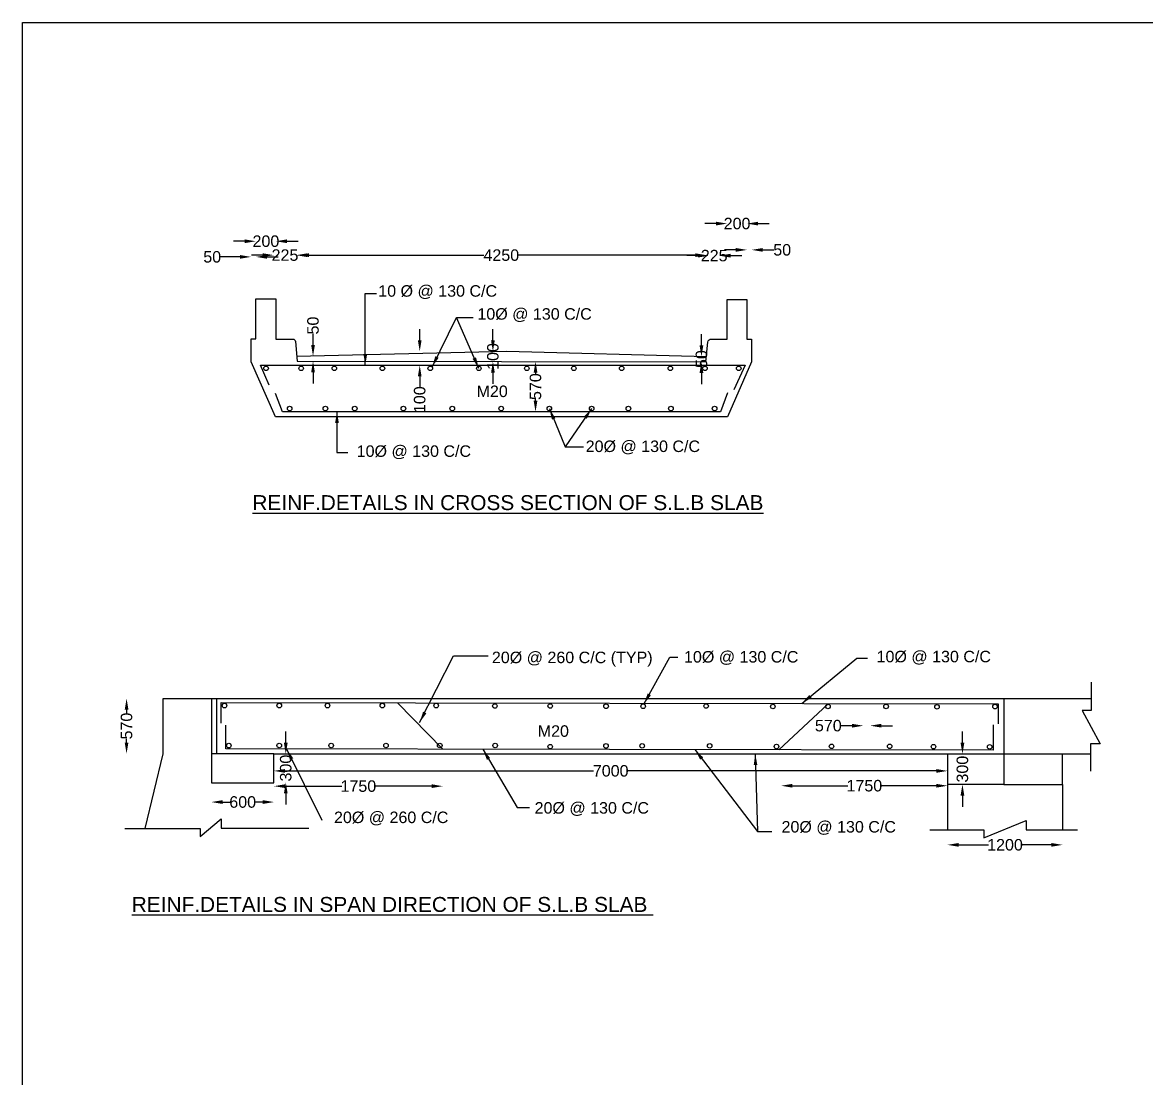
# Model space of a CAD drawing. Header units: millimetres. Extents: x 1624337 to 2150848, y 45237321 to 45570368.
# Drawn here: x 1624337 to 1800515, y 45404928 to 45570368 of the extents above; entities that cross this region are included whole.
import ezdxf

# ---------------------------------------------------------------- set-up
doc = ezdxf.new("R2010")
doc.units = ezdxf.units.MM
doc.header["$MEASUREMENT"] = 0
for name, color, linetype in [('DIMENSION', 7, 'Continuous'), ('DIMENSIONS', 7, 'Continuous'), ('DRAWING', 2, 'Continuous'), ('TEXT', 7, 'Continuous')]:
    doc.layers.add(name, color=color, linetype=linetype)
doc.styles.get("Standard").update_dxf_attribs({"font": 'arial.ttf', "height": 1800})
doc.dimstyles.get("Standard").update_dxf_attribs({"dimtxt": 1800, "dimasz": 1750, "dimexe": 0.18, "dimexo": 0.0625, "dimgap": 0.09, "dimtad": 0, "dimdec": 0, "dimzin": 0, "dimdsep": 46, "dimtxsty": 'Standard', "dimcen": 0.09, "dimse1": 1, "dimse2": 1, "dimadec": 0, "dimazin": 0, "dimtfac": 1, "dimtdec": 0, "dimtofl": 0, "dimtmove": 0, "dimatfit": 3, "dimfxl": 1, "dimtolj": 1, "dimtzin": 0, "dimarcsym": 0})

# ---------------------------------------------------------------- blocks, each defined once
blk = doc.blocks.new('*D54')
at = {"layer": 'Defpoints', "color": 0, "transparency": 16777216}
for p in [(1664056, 45536095), (1660928, 45527064), (1664056, 45527064)]:
    blk.add_point(p, dxfattribs=at)
at = {"layer": 'TEXT', "color": 0, "lineweight": -2, "transparency": 16777216}
for p, q in [((1659178, 45536095), (1657428, 45536095)), ((1665806, 45536095), (1667556, 45536095))]:
    blk.add_line(p, q, dxfattribs=at)
at = {"layer": 'TEXT', "color": 0, "transparency": 16777216}
for points in [[(1659178, 45536386), (1659178, 45535803), (1660928, 45536095)], [(1665806, 45536386), (1665806, 45535803), (1664056, 45536095)]]:
    blk.add_solid(points, dxfattribs=at)
at = {"layer": 'TEXT', "color": 0, "transparency": 16777216, "insert": (1662492, 45536095), "char_height": 1800, "attachment_point": 5}
blk.add_mtext('\\A1;200', dxfattribs=at)
blk = doc.blocks.new('*D55')
at = {"layer": 'Defpoints', "color": 0, "transparency": 16777216}
for p in [(1660928, 45533648), (1660168, 45520784), (1660928, 45520784)]:
    blk.add_point(p, dxfattribs=at)
at = {"layer": 'TEXT', "color": 0, "lineweight": -2, "transparency": 16777216}
for p, q in [((1658418, 45533648), (1655361, 45533648)), ((1662678, 45533648), (1664428, 45533648))]:
    blk.add_line(p, q, dxfattribs=at)
at = {"layer": 'TEXT', "color": 0, "transparency": 16777216}
for points in [[(1658418, 45533939), (1658418, 45533356), (1660168, 45533648)], [(1662678, 45533939), (1662678, 45533356), (1660928, 45533648)]]:
    blk.add_solid(points, dxfattribs=at)
at = {"layer": 'TEXT', "color": 0, "transparency": 16777216, "insert": (1654074, 45533648), "char_height": 1800, "attachment_point": 5}
blk.add_mtext('\\A1;50', dxfattribs=at)
blk = doc.blocks.new('*D56')
at = {"layer": 'Defpoints', "color": 0, "transparency": 16777216}
for p in [(1667243, 45533913), (1667243, 45518857), (1731525, 45518016)]:
    blk.add_point(p, dxfattribs=at)
at = {"layer": 'TEXT', "color": 0, "lineweight": -2, "transparency": 16777216}
for p, q in [((1668993, 45533913), (1696663, 45533913)), ((1729775, 45533913), (1702105, 45533913))]:
    blk.add_line(p, q, dxfattribs=at)
at = {"layer": 'TEXT', "color": 0, "transparency": 16777216}
for points in [[(1668993, 45534205), (1668993, 45533621), (1667243, 45533913)], [(1729775, 45534205), (1729775, 45533621), (1731525, 45533913)]]:
    blk.add_solid(points, dxfattribs=at)
at = {"layer": 'TEXT', "color": 0, "transparency": 16777216, "insert": (1699384, 45533913), "char_height": 1800, "attachment_point": 5}
blk.add_mtext('\\A1;4250', dxfattribs=at)
blk = doc.blocks.new('*D57')
at = {"layer": 'Defpoints', "color": 0, "transparency": 16777216}
for p in [(1733561, 45533838), (1731941, 45520641), (1733561, 45520742)]:
    blk.add_point(p, dxfattribs=at)
at = {"layer": 'TEXT', "color": 0, "lineweight": -2, "transparency": 16777216}
for p, q in [((1730191, 45533838), (1728441, 45533838)), ((1735311, 45533838), (1737061, 45533838))]:
    blk.add_line(p, q, dxfattribs=at)
at = {"layer": 'TEXT', "color": 0, "transparency": 16777216}
for points in [[(1730191, 45534130), (1730191, 45533546), (1731941, 45533838)], [(1735311, 45534130), (1735311, 45533546), (1733561, 45533838)]]:
    blk.add_solid(points, dxfattribs=at)
at = {"layer": 'TEXT', "color": 0, "transparency": 16777216, "insert": (1732751, 45533838), "char_height": 1800, "attachment_point": 5}
blk.add_mtext('\\A1;225', dxfattribs=at)
blk = doc.blocks.new('*D58')
at = {"layer": 'Defpoints', "color": 0, "transparency": 16777216}
for p in [(1737893, 45538860), (1734786, 45526992), (1737893, 45526992)]:
    blk.add_point(p, dxfattribs=at)
at = {"layer": 'TEXT', "color": 0, "lineweight": -2, "transparency": 16777216}
for p, q in [((1733036, 45538860), (1731286, 45538860)), ((1739643, 45538860), (1741393, 45538860))]:
    blk.add_line(p, q, dxfattribs=at)
at = {"layer": 'TEXT', "color": 0, "transparency": 16777216}
for points in [[(1733036, 45539152), (1733036, 45538568), (1734786, 45538860)], [(1739643, 45539152), (1739643, 45538568), (1737893, 45538860)]]:
    blk.add_solid(points, dxfattribs=at)
at = {"layer": 'TEXT', "color": 0, "transparency": 16777216, "insert": (1736340, 45538860), "char_height": 1800, "attachment_point": 5}
blk.add_mtext('\\A1;200', dxfattribs=at)
blk = doc.blocks.new('*D59')
at = {"layer": 'Defpoints', "color": 0, "transparency": 16777216}
for p in [(1738626, 45534743), (1737893, 45520769), (1738626, 45520769)]:
    blk.add_point(p, dxfattribs=at)
at = {"layer": 'TEXT', "color": 0, "lineweight": -2, "transparency": 16777216}
for p, q in [((1736143, 45534743), (1734393, 45534743)), ((1740376, 45534743), (1742126, 45534743))]:
    blk.add_line(p, q, dxfattribs=at)
at = {"layer": 'TEXT', "color": 0, "transparency": 16777216}
for points in [[(1736143, 45535034), (1736143, 45534451), (1737893, 45534743)], [(1740376, 45535034), (1740376, 45534451), (1738626, 45534743)]]:
    blk.add_solid(points, dxfattribs=at)
at = {"layer": 'TEXT', "color": 0, "transparency": 16777216, "insert": (1743412, 45534743), "char_height": 1800, "attachment_point": 5}
blk.add_mtext('\\A1;50', dxfattribs=at)
blk = doc.blocks.new('*D60')
at = {"layer": 'Defpoints', "color": 0, "transparency": 16777216}
for p in [(1668196, 45517302), (1668197, 45518100), (1669878, 45517302)]:
    blk.add_point(p, dxfattribs=at)
at = {"layer": 'TEXT', "color": 0, "lineweight": -2, "transparency": 16777216}
for p, q in [((1669878, 45519850), (1669878, 45521600)), ((1669878, 45515552), (1669878, 45513802))]:
    blk.add_line(p, q, dxfattribs=at)
at = {"layer": 'TEXT', "color": 0, "transparency": 16777216}
for points in [[(1669587, 45519850), (1670170, 45519850), (1669878, 45518100)], [(1669587, 45515552), (1670170, 45515552), (1669878, 45517302)]]:
    blk.add_solid(points, dxfattribs=at)
at = {"layer": 'TEXT', "color": 0, "transparency": 16777216, "insert": (1669878, 45522886), "char_height": 1800, "attachment_point": 5, "rotation": 90}
blk.add_mtext('\\A1;50', dxfattribs=at)
blk = doc.blocks.new('*D61')
at = {"layer": 'Defpoints', "color": 0, "transparency": 16777216}
for p in [(1699411, 45518847), (1686599, 45516673), (1699411, 45516673)]:
    blk.add_point(p, dxfattribs=at)
at = {"layer": 'TEXT', "color": 0, "lineweight": -2, "transparency": 16777216}
for p, q in [((1686599, 45520597), (1686599, 45522347)), ((1686599, 45514923), (1686599, 45513173))]:
    blk.add_line(p, q, dxfattribs=at)
at = {"layer": 'TEXT', "color": 0, "transparency": 16777216}
for points in [[(1686307, 45520597), (1686891, 45520597), (1686599, 45518847)], [(1686307, 45514923), (1686891, 45514923), (1686599, 45516673)]]:
    blk.add_solid(points, dxfattribs=at)
at = {"layer": 'TEXT', "color": 0, "transparency": 16777216, "insert": (1686599, 45511272), "char_height": 1800, "attachment_point": 5, "rotation": 90}
blk.add_mtext('\\A1;100', dxfattribs=at)
blk = doc.blocks.new('*D62')
at = {"layer": 'Defpoints', "color": 0, "transparency": 16777216}
for p in [(1706527, 45517252), (1704749, 45509384), (1705872, 45509384)]:
    blk.add_point(p, dxfattribs=at)
at = {"layer": 'TEXT', "color": 0, "lineweight": -2, "transparency": 16777216}
for p, q in [((1704749, 45515502), (1704749, 45515303)), ((1704749, 45511134), (1704749, 45511332))]:
    blk.add_line(p, q, dxfattribs=at)
at = {"layer": 'TEXT', "color": 0, "transparency": 16777216}
for points in [[(1704458, 45515502), (1705041, 45515502), (1704749, 45517252)], [(1704458, 45511134), (1705041, 45511134), (1704749, 45509384)]]:
    blk.add_solid(points, dxfattribs=at)
at = {"layer": 'TEXT', "color": 0, "transparency": 16777216, "insert": (1704749, 45513318), "char_height": 1800, "attachment_point": 5, "rotation": 90}
blk.add_mtext('\\A1;570', dxfattribs=at)
blk = doc.blocks.new('*D63')
at = {"layer": 'Defpoints', "color": 0, "transparency": 16777216}
for p in [(1730757, 45518037), (1730756, 45517220), (1730756, 45517220)]:
    blk.add_point(p, dxfattribs=at)
at = {"layer": 'TEXT', "color": 0, "lineweight": -2, "transparency": 16777216}
for p, q in [((1730756, 45519787), (1730756, 45521537)), ((1730756, 45515470), (1730756, 45513720))]:
    blk.add_line(p, q, dxfattribs=at)
at = {"layer": 'TEXT', "color": 0, "transparency": 16777216}
for points in [[(1730464, 45519787), (1731047, 45519787), (1730756, 45518037)], [(1730464, 45515470), (1731047, 45515470), (1730756, 45517220)]]:
    blk.add_solid(points, dxfattribs=at)
at = {"layer": 'TEXT', "color": 0, "transparency": 16777216, "insert": (1730756, 45517628), "char_height": 1800, "attachment_point": 5, "rotation": 90}
blk.add_mtext('\\A1;50', dxfattribs=at)
blk = doc.blocks.new('*D103')
at = {"layer": 'Defpoints', "color": 0, "transparency": 16777216}
for p in [(1646409, 45464467), (1640652, 45455815), (1646409, 45455815)]:
    blk.add_point(p, dxfattribs=at)
at = {"layer": 'TEXT', "color": 0, "lineweight": -2, "transparency": 16777216}
for p, q in [((1640652, 45462717), (1640652, 45462127)), ((1640652, 45457565), (1640652, 45458156))]:
    blk.add_line(p, q, dxfattribs=at)
at = {"layer": 'TEXT', "color": 0, "transparency": 16777216}
for points in [[(1640361, 45462717), (1640944, 45462717), (1640652, 45464467)], [(1640361, 45457565), (1640944, 45457565), (1640652, 45455815)]]:
    blk.add_solid(points, dxfattribs=at)
at = {"layer": 'TEXT', "color": 0, "transparency": 16777216, "insert": (1640652, 45460141), "char_height": 1800, "attachment_point": 5, "rotation": 90}
blk.add_mtext('\\A1;570', dxfattribs=at)
blk = doc.blocks.new('*D104')
at = {"layer": 'Defpoints', "color": 0, "transparency": 16777216}
for p in [(1653955, 45451235), (1663745, 45451235), (1663745, 45448237)]:
    blk.add_point(p, dxfattribs=at)
at = {"layer": 'TEXT', "color": 0, "lineweight": -2, "transparency": 16777216}
for p, q in [((1655705, 45448237), (1656859, 45448237)), ((1661995, 45448237), (1660840, 45448237))]:
    blk.add_line(p, q, dxfattribs=at)
at = {"layer": 'TEXT', "color": 0, "transparency": 16777216}
for points in [[(1655705, 45448528), (1655705, 45447945), (1653955, 45448237)], [(1661995, 45448528), (1661995, 45447945), (1663745, 45448237)]]:
    blk.add_solid(points, dxfattribs=at)
at = {"layer": 'TEXT', "color": 0, "transparency": 16777216, "insert": (1658850, 45448237), "char_height": 1800, "attachment_point": 5}
blk.add_mtext('\\A1;600', dxfattribs=at)
blk = doc.blocks.new('*D105')
at = {"layer": 'Defpoints', "color": 0, "transparency": 16777216}
for p in [(1665779, 45455777), (1665606, 45451334), (1665779, 45451334)]:
    blk.add_point(p, dxfattribs=at)
at = {"layer": 'TEXT', "color": 0, "lineweight": -2, "transparency": 16777216}
for p, q in [((1665606, 45457527), (1665606, 45459277)), ((1665606, 45449584), (1665606, 45447834))]:
    blk.add_line(p, q, dxfattribs=at)
at = {"layer": 'TEXT', "color": 0, "transparency": 16777216}
for points in [[(1665315, 45457527), (1665898, 45457527), (1665606, 45455777)], [(1665315, 45449584), (1665898, 45449584), (1665606, 45451334)]]:
    blk.add_solid(points, dxfattribs=at)
at = {"layer": 'TEXT', "color": 0, "transparency": 16777216, "insert": (1665606, 45453555), "char_height": 1800, "attachment_point": 5, "rotation": 90}
blk.add_mtext('\\A1;300', dxfattribs=at)
blk = doc.blocks.new('*D106')
at = {"layer": 'Defpoints', "color": 0, "transparency": 16777216}
for p in [(1663745, 45453506), (1769313, 45453506), (1769313, 45453118)]:
    blk.add_point(p, dxfattribs=at)
at = {"layer": 'TEXT', "color": 0, "lineweight": -2, "transparency": 16777216}
for p, q in [((1665495, 45453118), (1713852, 45453118)), ((1767563, 45453118), (1719206, 45453118))]:
    blk.add_line(p, q, dxfattribs=at)
at = {"layer": 'TEXT', "color": 0, "transparency": 16777216}
for points in [[(1665495, 45453409), (1665495, 45452826), (1663745, 45453118)], [(1767563, 45453409), (1767563, 45452826), (1769313, 45453118)]]:
    blk.add_solid(points, dxfattribs=at)
at = {"layer": 'TEXT', "color": 0, "transparency": 16777216, "insert": (1716529, 45453118), "char_height": 1800, "attachment_point": 5}
blk.add_mtext('\\A1;7000', dxfattribs=at)
blk = doc.blocks.new('*D107')
at = {"layer": 'Defpoints', "color": 0, "transparency": 16777216}
for p in [(1663745, 45451235), (1690221, 45451235), (1690221, 45450727)]:
    blk.add_point(p, dxfattribs=at)
at = {"layer": 'TEXT', "color": 0, "lineweight": -2, "transparency": 16777216}
for p, q in [((1665495, 45450727), (1674383, 45450727)), ((1688471, 45450727), (1679583, 45450727))]:
    blk.add_line(p, q, dxfattribs=at)
at = {"layer": 'TEXT', "color": 0, "transparency": 16777216}
for points in [[(1665495, 45451019), (1665495, 45450436), (1663745, 45450727)], [(1688471, 45451019), (1688471, 45450436), (1690221, 45450727)]]:
    blk.add_solid(points, dxfattribs=at)
at = {"layer": 'TEXT', "color": 0, "transparency": 16777216, "insert": (1676983, 45450727), "char_height": 1800, "attachment_point": 5}
blk.add_mtext('\\A1;1750', dxfattribs=at)
blk = doc.blocks.new('*D108')
at = {"layer": 'Defpoints', "color": 0, "transparency": 16777216}
for p in [(1743266, 45451008), (1743266, 45450792), (1769313, 45451008)]:
    blk.add_point(p, dxfattribs=at)
at = {"layer": 'TEXT', "color": 0, "lineweight": -2, "transparency": 16777216}
for p, q in [((1745016, 45450792), (1753690, 45450792)), ((1767563, 45450792), (1758890, 45450792))]:
    blk.add_line(p, q, dxfattribs=at)
at = {"layer": 'TEXT', "color": 0, "transparency": 16777216}
for points in [[(1745016, 45451084), (1745016, 45450500), (1743266, 45450792)], [(1767563, 45451084), (1767563, 45450500), (1769313, 45450792)]]:
    blk.add_solid(points, dxfattribs=at)
at = {"layer": 'TEXT', "color": 0, "transparency": 16777216, "insert": (1756290, 45450792), "char_height": 1800, "attachment_point": 5}
blk.add_mtext('\\A1;1750', dxfattribs=at)
blk = doc.blocks.new('*D109')
at = {"layer": 'Defpoints', "color": 0, "transparency": 16777216}
for p in [(1769313, 45443906), (1787357, 45443876), (1787357, 45441532)]:
    blk.add_point(p, dxfattribs=at)
at = {"layer": 'TEXT', "color": 0, "lineweight": -2, "transparency": 16777216}
for p, q in [((1771063, 45441532), (1775735, 45441532)), ((1785607, 45441532), (1780935, 45441532))]:
    blk.add_line(p, q, dxfattribs=at)
at = {"layer": 'TEXT', "color": 0, "transparency": 16777216}
for points in [[(1771063, 45441823), (1771063, 45441240), (1769313, 45441532)], [(1785607, 45441823), (1785607, 45441240), (1787357, 45441532)]]:
    blk.add_solid(points, dxfattribs=at)
at = {"layer": 'TEXT', "color": 0, "transparency": 16777216, "insert": (1778335, 45441532), "char_height": 1800, "attachment_point": 5}
blk.add_mtext('\\A1;1200', dxfattribs=at)
blk = doc.blocks.new('*D110')
at = {"layer": 'Defpoints', "color": 0, "transparency": 16777216}
for p in [(1756127, 45463660), (1756127, 45460200), (1757185, 45455777)]:
    blk.add_point(p, dxfattribs=at)
at = {"layer": 'TEXT', "color": 0, "lineweight": -2, "transparency": 16777216}
for p, q in [((1754377, 45460200), (1752627, 45460200)), ((1758935, 45460200), (1760685, 45460200))]:
    blk.add_line(p, q, dxfattribs=at)
at = {"layer": 'TEXT', "color": 0, "transparency": 16777216}
for points in [[(1754377, 45460491), (1754377, 45459908), (1756127, 45460200)], [(1758935, 45460491), (1758935, 45459908), (1757185, 45460200)]]:
    blk.add_solid(points, dxfattribs=at)
at = {"layer": 'TEXT', "color": 0, "transparency": 16777216, "insert": (1750641, 45460200), "char_height": 1800, "attachment_point": 5}
blk.add_mtext('\\A1;570', dxfattribs=at)
blk = doc.blocks.new('*D111')
at = {"layer": 'Defpoints', "color": 0, "transparency": 16777216}
for p in [(1770832, 45455777), (1771664, 45455777), (1770832, 45451008)]:
    blk.add_point(p, dxfattribs=at)
at = {"layer": 'TEXT', "color": 0, "lineweight": -2, "transparency": 16777216}
for p, q in [((1771664, 45457527), (1771664, 45459277)), ((1771664, 45449258), (1771664, 45447508))]:
    blk.add_line(p, q, dxfattribs=at)
at = {"layer": 'TEXT', "color": 0, "transparency": 16777216}
for points in [[(1771372, 45457527), (1771955, 45457527), (1771664, 45455777)], [(1771372, 45449258), (1771955, 45449258), (1771664, 45451008)]]:
    blk.add_solid(points, dxfattribs=at)
at = {"layer": 'TEXT', "color": 0, "transparency": 16777216, "insert": (1771664, 45453392), "char_height": 1800, "attachment_point": 5, "rotation": 90}
blk.add_mtext('\\A1;300', dxfattribs=at)
blk = doc.blocks.new('*D142')
at = {"layer": 'Defpoints', "color": 0, "transparency": 16777216}
for p in [(1698049, 45518815), (1698071, 45518815), (1698086, 45517263)]:
    blk.add_point(p, dxfattribs=at)
at = {"layer": 'DRAWING', "color": 0, "lineweight": -2, "transparency": 16777216}
for p, q in [((1698071, 45520565), (1698071, 45522315)), ((1698071, 45515513), (1698071, 45513763))]:
    blk.add_line(p, q, dxfattribs=at)
at = {"layer": 'DRAWING', "color": 0, "transparency": 16777216}
for points in [[(1697779, 45520565), (1698362, 45520565), (1698071, 45518815)], [(1697779, 45515513), (1698362, 45515513), (1698071, 45517263)]]:
    blk.add_solid(points, dxfattribs=at)
at = {"layer": 'DRAWING', "color": 0, "transparency": 16777216, "insert": (1698071, 45518039), "char_height": 1800, "attachment_point": 5, "rotation": 90}
blk.add_mtext('\\A1;100', dxfattribs=at)
blk = doc.blocks.new('*D143')
at = {"layer": 'Defpoints', "color": 0, "transparency": 16777216}
for p in [(1663734, 45533918), (1663734, 45533648), (1667518, 45533867)]:
    blk.add_point(p, dxfattribs=at)
at = {"layer": 'DIMENSION', "color": 0, "lineweight": -2, "transparency": 16777216}
for p, q in [((1661984, 45533918), (1660234, 45533918)), ((1669268, 45533918), (1671018, 45533918))]:
    blk.add_line(p, q, dxfattribs=at)
at = {"layer": 'DIMENSION', "color": 0, "transparency": 16777216}
for points in [[(1661984, 45534210), (1661984, 45533627), (1663734, 45533918)], [(1669268, 45534210), (1669268, 45533627), (1667518, 45533918)]]:
    blk.add_solid(points, dxfattribs=at)
at = {"layer": 'DIMENSION', "color": 0, "transparency": 16777216, "insert": (1665484, 45533918), "char_height": 1800, "attachment_point": 5}
blk.add_mtext('\\A1;225', dxfattribs=at)

msp = doc.modelspace()

# ---------------------------------------------------------------- linework, layer by layer
at = {"layer": 'DRAWING', "color": 0}
msp.add_lwpolyline([(1624337.2, 45570367.6), (2150848.4, 45570367.6), (2150848.4, 45237321.2), (1624337.2, 45237321.2)], close=True, dxfattribs=at)
msp.add_lwpolyline([(1660167.6, 45517211), (1660167.6, 45520784.3), (1660927.9, 45520784.3), (1660927.9, 45527064.4), (1664055.9, 45527064.4), (1664055.9, 45520762.9), (1666699.8, 45520762.9, -0.37214303), (1667106.7, 45520411.4), (1667380.3, 45517302.7), (1731448.1, 45517219), (1731744.2, 45520284.6, -0.43289684), (1732336.4, 45520741.8), (1734786.3, 45520741.8), (1734786.3, 45526991.5), (1737893, 45526991.5), (1737893, 45520769.3), (1738625.7, 45520769.3), (1738625.7, 45517187.2), (1734840.8, 45508601.7), (1664015.3, 45508601.7), (1660167.6, 45517211)], format="xyb", dxfattribs=at)
for points in [[(1667312, 45518078.5), (1700256.4, 45518867.4), (1731525.1, 45518016.1)], [(1662977.8, 45513530.4), (1661637.9, 45516672.6), (1737599.4, 45516672.6), (1735857.3, 45512801.8)], [(1734858.3, 45512364.2), (1733725.1, 45509383.7), (1665106.8, 45509383.7), (1664011.6, 45512227.1)], [(1791849.9, 45466997.7), (1791849.9, 45462598.5), (1790411.4, 45462598.5), (1793241.4, 45457374.4), (1791742.1, 45457374.4), (1791742.1, 45453087.1)], [(1643583.2, 45444120.5), (1646408.7, 45455815.4), (1646408.7, 45464467.3), (1791849.9, 45464467.3)], [(1653954.7, 45464467.3), (1653954.7, 45451234.7), (1663744.6, 45451234.7), (1663744.6, 45455776.9), (1653954.7, 45455776.9)], [(1654754, 45464467.3), (1654754, 45455776.9)], [(1778148.3, 45464467.3), (1778148.3, 45451007.6), (1787356.5, 45451007.6), (1787356.5, 45455776.9)], [(1655466.5, 45460622.2), (1655466.5, 45463851.7), (1777262.7, 45463619.5), (1777262.7, 45460494)], [(1683131.9, 45463798.9), (1690241.8, 45456514)], [(1742865.9, 45456422.7), (1750584.8, 45463575.3)], [(1776467, 45460349.5), (1776467, 45456364.4), (1656221.6, 45456573), (1656221.6, 45460293.7)], [(1663744.6, 45455776.9), (1791742.1, 45455776.9)], [(1769313.1, 45455776.9), (1769313.1, 45443906)], [(1778148.3, 45451007.6), (1769313.1, 45451007.6)], [(1787356.5, 45451007.6), (1787356.5, 45443875.5)], [(1640384.7, 45444120.5), (1652206.7, 45444120.5), (1652206.7, 45442835.2), (1655452.7, 45445619.2), (1655452.7, 45444135.4), (1669205.6, 45444135.4)], [(1766570.5, 45443906), (1774995.5, 45443906), (1774995.5, 45442652.4), (1781651.1, 45445324.5), (1781651.1, 45443875.5), (1789717.6, 45443875.5)]]:
    msp.add_lwpolyline(points, dxfattribs=at)
for centre, radius in [((1662520.1, 45516179.9), 358), ((1668023, 45516179.9), 358), ((1673208.5, 45516179.9), 358), ((1680754.7, 45516179.9), 358), ((1688248.7, 45516179.9), 358), ((1695855.8, 45516179.9), 358), ((1703393.7, 45516179.9), 358), ((1710757.3, 45516179.9), 358), ((1718251.1, 45516179.9), 358), ((1725878.4, 45516179.9), 358), ((1731304.2, 45516179.9), 358), ((1736598.7, 45516179.9), 358), ((1666212.6, 45509879.6), 358), ((1671816, 45509879.6), 358), ((1676413.3, 45509879.6), 358), ((1684042.8, 45509879.6), 358), ((1691696.8, 45509879.6), 358), ((1699374.1, 45509879.6), 358), ((1706919.2, 45509879.6), 358), ((1713547.3, 45509879.6), 358), ((1719311.5, 45509879.6), 358), ((1725971.5, 45509879.6), 358), ((1732812.1, 45509879.6), 358), ((1655998, 45463351.2), 355.9), ((1664582.5, 45463351.2), 355.9), ((1672152.6, 45463351.2), 355.9), ((1680747.8, 45463351.2), 355.9), ((1689174.2, 45463351.2), 355.9), ((1698383.5, 45463289.5), 355.9), ((1707056.2, 45463291.8), 355.9), ((1715807.2, 45463246.5), 355.9), ((1721628.3, 45463246.8), 355.9), ((1731487.7, 45463285.9), 355.9), ((1741953.3, 45463197), 355.9), ((1750584.8, 45463219.3), 355.9), ((1759692.1, 45463219.3), 355.9), ((1767680.8, 45463147.2), 355.9), ((1776775.6, 45463196.4), 355.9), ((1656686, 45457082.8), 355.9), ((1664582.5, 45457099.8), 355.9), ((1672717.7, 45457099.8), 355.9), ((1681312.8, 45457099.8), 355.9), ((1689739.2, 45457099.8), 355.9), ((1698423.4, 45457099.8), 355.9), ((1707053, 45456922.9), 355.9), ((1715804, 45457034.2), 355.9), ((1721468.4, 45457034.5), 355.9), ((1732052.8, 45457034.5), 355.9), ((1742518.3, 45456945.5), 355.9), ((1751149.8, 45456967.9), 355.9), ((1760257.1, 45456967.9), 355.9), ((1767125.1, 45456923.4), 355.9), ((1775923.8, 45456895.7), 355.9)]:
    msp.add_circle(centre, radius, dxfattribs=at)

# ---------------------------------------------------------------- texts
at = {"layer": 'DIMENSIONS', "color": 0}
msp.add_text('M20', height=1800, dxfattribs=at).set_placement((1705095.6, 45458462.2))
at = {"layer": 'DIMENSIONS', "char_height": 1800, "attachment_point": 1}
for insert in [(1679846.8, 45528822.4), (1694996.7, 45525076.4)]:
    msp.add_mtext('\\A1;', dxfattribs=dict(at, insert=insert))
at = {"layer": 'TEXT', "color": 0}
for s, height, p in [('10 Ø @ 130 C/C', 1800, (1680102.4, 45527409.9)), ('10Ø @ 130 C/C', 1800, (1695639.9, 45523808.8)), ('M20', 1800, (1695509.5, 45511687)), ('20Ø @ 130 C/C', 1800, (1712613.4, 45503074.4)), ('10Ø @ 130 C/C', 1800, (1676720.4, 45502318.4)), ('%%UREINF.DETAILS IN CROSS SECTION OF S.L.B SLAB', 2340.059, (1660372.3, 45493978.2)), ('20Ø @ 260 C/C (TYP)', 1800, (1697913.2, 45469996.9)), ('10Ø @ 130 C/C', 1800, (1728024.8, 45470092.9)), ('10Ø @ 130 C/C ', 1800, (1758206.6, 45470131.8)), ('20Ø @ 260 C/C ', 1800, (1673163.2, 45444944.4)), ('20Ø @ 130 C/C', 1800, (1704608.5, 45446426)), ('20Ø @ 130 C/C', 1800, (1743311.5, 45443461.4)), ('%%UREINF.DETAILS IN SPAN DIRECTION OF S.L.B SLAB ', 2340.059, (1641458.2, 45431027.6))]:
    msp.add_text(s, height=height, dxfattribs=at).set_placement(p)

# ---------------------------------------------------------------- dimensions: what is measured, and where the dimension line sits
at = {"layer": 'DIMENSION'}
dim = msp.add_linear_dim(base=(1663734.4, 45533918.3), p1=(1667517.6, 45533867.3), p2=(1663734.4, 45533647.8), text='225', dimstyle='Standard', dxfattribs=at)
dim.commit()
dim.dimension.update_dxf_attribs({"geometry": '*D143', "text_midpoint": (1665484.4, 45533918.3), "dimtype": 160})
at = {"layer": 'DRAWING', "color": 0}
dim = msp.add_linear_dim(base=(1698070.6, 45518814.5), p1=(1698086.3, 45517262.6), p2=(1698049.2, 45518814.5), angle=90, text='100', dimstyle='Standard', dxfattribs=at)
dim.commit()
dim.dimension.update_dxf_attribs({"geometry": '*D142', "text_midpoint": (1698070.6, 45518038.5), "dimtype": 160})
at = {"layer": 'TEXT', "color": 0}
for base, p1, p2, text, picture, middle in [((1737893, 45538860.1), (1734786.3, 45526991.5), (1737893, 45526991.5), '200', '*D58', (1736339.7, 45538860.1)), ((1664055.9, 45536094.8), (1660927.9, 45527064.4), (1664055.9, 45527064.4), '200', '*D54', (1662491.9, 45536094.8)), ((1667243.5, 45533912.9), (1731525.1, 45518016.1), (1667243.5, 45518857), '4250', '*D56', (1699384.3, 45533912.9)), ((1733561.3, 45533838.1), (1731941.4, 45520641.3), (1733561.3, 45520741.8), '225', '*D57', (1732751.3, 45533838.1)), ((1660927.9, 45533647.8), (1660167.6, 45520784.3), (1660927.9, 45520784.3), '50', '*D55', (1654074.4, 45533647.8))]:
    dim = msp.add_linear_dim(base=base, p1=p1, p2=p2, text=text, dimstyle='Standard', dxfattribs=at)
    dim.commit()
    dim.dimension.update_dxf_attribs({"geometry": picture, "text_midpoint": middle, "dimtype": 160})
for base, p1, p2, text, picture, middle in [((1738625.7, 45534742.8), (1737893, 45520769.3), (1738625.7, 45520769.3), '50', '*D59', (1743412, 45534742.8)), ((1756126.7, 45460199.5), (1757185.2, 45455776.9), (1756126.7, 45463659.8), '570', '*D110', (1750641.2, 45460199.5)), ((1769313.1, 45453117.7), (1663744.6, 45453505.8), (1769313.1, 45453505.8), '7000', '*D106', (1716528.9, 45453117.7)), ((1663744.6, 45448236.8), (1653954.7, 45451234.7), (1663744.6, 45451234.7), '600', '*D104', (1658849.7, 45448236.8)), ((1690220.5, 45450727.4), (1663744.6, 45451234.7), (1690220.5, 45451234.7), '1750', '*D107', (1676982.6, 45450727.4)), ((1743266.4, 45450791.8), (1769313.1, 45451007.6), (1743266.4, 45451007.6), '1750', '*D108', (1756289.8, 45450791.8)), ((1787356.5, 45441531.8), (1769313.1, 45443906), (1787356.5, 45443875.5), '1200', '*D109', (1778334.8, 45441531.8))]:
    dim = msp.add_linear_dim(base=base, p1=p1, p2=p2, text=text, dimstyle='Standard', dxfattribs=at)
    dim.commit()
    dim.dimension.update_dxf_attribs({"geometry": picture, "text_midpoint": middle})
for base, p1, p2, picture, middle in [((1669878.5, 45517301.6), (1668197.2, 45518099.7), (1668196.2, 45517301.6), '*D60', (1669878.5, 45522886)), ((1730755.5, 45517219.9), (1730756.6, 45518037), (1730755.5, 45517219.9), '*D63', (1730755.5, 45517628.5))]:
    dim = msp.add_linear_dim(base=base, p1=p1, p2=p2, angle=90, text='50', dimstyle='Standard', dxfattribs=at)
    dim.commit()
    dim.dimension.update_dxf_attribs({"geometry": picture, "text_midpoint": middle, "dimtype": 160})
for base, p1, p2, text, picture, middle in [((1686599, 45516672.6), (1699410.6, 45518847.1), (1699410.6, 45516672.6), '100', '*D61', (1686599, 45511271.8)), ((1704749.3, 45509383.7), (1706527.1, 45517251.5), (1705872, 45509383.7), '570', '*D62', (1704749.3, 45513317.6)), ((1640652.4, 45455815.4), (1646408.7, 45464467.3), (1646408.7, 45455815.4), '570', '*D103', (1640652.4, 45460141.4)), ((1665606.3, 45451334), (1665779.3, 45455776.9), (1665779.3, 45451334), '300', '*D105', (1665606.3, 45453555.4)), ((1771663.5, 45455776.9), (1770832.1, 45451007.6), (1770832.1, 45455776.9), '300', '*D111', (1771663.5, 45453392.2))]:
    dim = msp.add_linear_dim(base=base, p1=p1, p2=p2, angle=90, text=text, dimstyle='Standard', dxfattribs=at)
    dim.commit()
    dim.dimension.update_dxf_attribs({"geometry": picture, "text_midpoint": middle})

# ---------------------------------------------------------------- leaders
at = {"layer": 'DIMENSIONS', "color": 0}
for points in [[(1678070.3, 45516672.6), (1678070.3, 45527922.4), (1679846.7, 45527922.4)], [(1688534.6, 45516395.4), (1692347.1, 45524176.4), (1694996.6, 45524176.4)], [(1695855.8, 45516179.9), (1692347.1, 45524176.4)], [(1673627.1, 45509383.7), (1673627.1, 45502987.5), (1675356.3, 45502987.5)], [(1706919.2, 45509879.6), (1709409.7, 45503885.2), (1712279.6, 45503885.2)], [(1713547.3, 45509879.6), (1709409.7, 45503885.2)], [(1686584.7, 45460702.3), (1691912, 45471129.3), (1697311.3, 45471129.3)], [(1721733.4, 45463586.9), (1725819.4, 45470913.6), (1727043.3, 45470913.6)], [(1746487.9, 45463678.2), (1755103.4, 45470782.6), (1756785.1, 45470782.6)], [(1665736.2, 45456556.5), (1671238.1, 45445413.2)], [(1696490.7, 45456503.2), (1701893.2, 45447394), (1703800, 45447394)], [(1729738.5, 45456445.5), (1739540.9, 45443600.9), (1741814, 45443600.9)], [(1739185.8, 45455776.9), (1739540.9, 45443600.9)]]:
    msp.add_leader(points, dimstyle='Standard', override={"dimgap": 0.09, "dimtad": 0}, dxfattribs=at)

doc.saveas('drawing.dxf')
